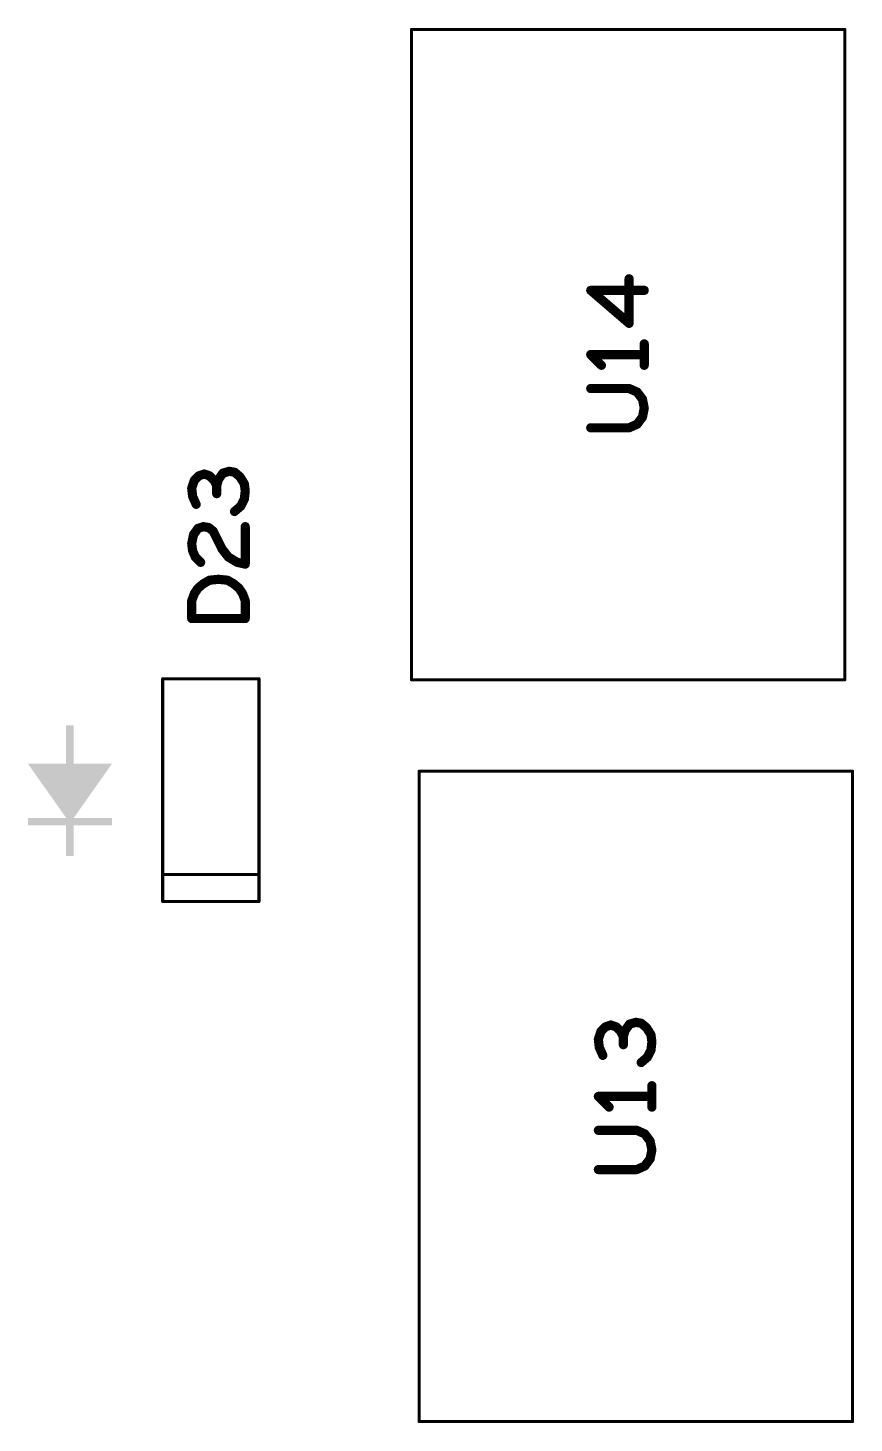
# Model space of a CAD drawing. Extents: x -1.14 to 4.53, y -2.04 to 6.
# Drawn here: x 1.795 to 2.335, y 3.824 to 4.736 of the extents above; entities that cross this region are included whole.
import ezdxf

# ---------------------------------------------------------------- set-up
doc = ezdxf.new("R2010")
doc.units = 0
doc.layers.get('0').update_dxf_attribs({"linetype": 'CONTINUOUS'})
doc.layers.add('ASSE', color=1, linetype='CONTINUOUS')

# ---------------------------------------------------------------- blocks, each defined once
blk = doc.blocks.new('ROUND_64')
at = {"const_width": 0.000984}
blk.add_lwpolyline([(-0.00049, 0, 1), (0.00049, 0, 1)], format="xyb", close=True, dxfattribs=at)
blk = doc.blocks.new('ROUND_1')
at = {"const_width": 0.003}
blk.add_lwpolyline([(-0.0015, 0, 1), (0.0015, 0, 1)], format="xyb", close=True, dxfattribs=at)

msp = doc.modelspace()

# ---------------------------------------------------------------- linework, layer by layer
at = {"layer": 'ASSE'}
for points, const_width in [([(2.32923, 4.73535), (2.04577, 4.73535)], 0.00197), ([(2.04577, 4.73535), (2.04577, 4.31015)], 0.00197), ([(2.32923, 4.31015), (2.32923, 4.73535)], 0.00197), ([(2.18808, 4.54317), (2.18808, 4.57233)], 0.006), ([(2.198, 4.56475), (2.163, 4.56475)], 0.006), ([(2.163, 4.56475), (2.18808, 4.54317)], 0.006), ([(2.198, 4.52275), (2.163, 4.52275)], 0.006), ([(2.163, 4.52275), (2.17, 4.51575)], 0.006), ([(2.198, 4.51575), (2.198, 4.52975)], 0.006), ([(2.18808, 4.50058), (2.163, 4.50058)], 0.006), ([(2.19333, 4.49825), (2.18808, 4.50058)], 0.006), ([(2.19683, 4.49358), (2.19333, 4.49825)], 0.006), ([(2.198, 4.48775), (2.19683, 4.49358)], 0.006), ([(2.19683, 4.48191), (2.198, 4.48775)], 0.006), ([(2.18808, 4.47491), (2.19333, 4.47725)], 0.006), ([(2.19333, 4.47725), (2.19683, 4.48191)], 0.006), ([(2.163, 4.47491), (2.18808, 4.47491)], 0.006), ([(1.90385, 4.44058), (1.9021, 4.43533)], 0.006), ([(1.90676, 4.4435), (1.90385, 4.44058)], 0.006), ([(1.91026, 4.44467), (1.90676, 4.4435)], 0.006), ([(1.91376, 4.4435), (1.91026, 4.44467)], 0.006), ([(1.91668, 4.44058), (1.91376, 4.4435)], 0.006), ([(1.91843, 4.43708), (1.91668, 4.44058)], 0.006), ([(1.9196, 4.44117), (1.91843, 4.43708)], 0.006), ([(1.92251, 4.44525), (1.9196, 4.44117)], 0.006), ([(1.9266, 4.44642), (1.92251, 4.44525)], 0.006), ([(1.9301, 4.44583), (1.9266, 4.44642)], 0.006), ([(1.9336, 4.44292), (1.9301, 4.44583)], 0.006), ([(1.93651, 4.43825), (1.9336, 4.44292)], 0.006), ([(1.9021, 4.43533), (1.90268, 4.43008)], 0.006), ([(1.91843, 4.43708), (1.91843, 4.43183)], 0.006), ([(1.9371, 4.43358), (1.93651, 4.43825)], 0.006), ([(1.93651, 4.42833), (1.9371, 4.43358)], 0.006), ([(1.90268, 4.43008), (1.90501, 4.42483)], 0.006), ([(1.9301, 4.42017), (1.93418, 4.42367)], 0.006), ([(1.93418, 4.42367), (1.93651, 4.42833)], 0.006), ([(1.9021, 4.39917), (1.90326, 4.405)], 0.006), ([(1.90326, 4.405), (1.90618, 4.40908)], 0.006), ([(1.90618, 4.40908), (1.90968, 4.41025)], 0.006), ([(1.90968, 4.41025), (1.91318, 4.40967)], 0.006), ([(1.91318, 4.40967), (1.9161, 4.40733)], 0.006), ([(1.9161, 4.40733), (1.92193, 4.39567)], 0.006), ([(1.9371, 4.38575), (1.9371, 4.41025)], 0.006), ([(1.90268, 4.3945), (1.9021, 4.39917)], 0.006), ([(1.90443, 4.39042), (1.90268, 4.3945)], 0.006), ([(1.92193, 4.39567), (1.92601, 4.39042)], 0.006), ([(1.90793, 4.38692), (1.90443, 4.39042)], 0.006), ([(1.92601, 4.39042), (1.93185, 4.38692)], 0.006), ([(1.93185, 4.38692), (1.9371, 4.38575)], 0.006), ([(1.91376, 4.37525), (1.9196, 4.37583)], 0.006), ([(1.9196, 4.37583), (1.92543, 4.37525)], 0.006), ([(1.9021, 4.36183), (1.90385, 4.3665)], 0.006), ([(1.90385, 4.3665), (1.90618, 4.37)], 0.006), ([(1.90618, 4.37), (1.90968, 4.37292)], 0.006), ([(1.90968, 4.37292), (1.91376, 4.37525)], 0.006), ([(1.92543, 4.37525), (1.92951, 4.37292)], 0.006), ([(1.92951, 4.37292), (1.93301, 4.37)], 0.006), ([(1.93301, 4.37), (1.93535, 4.3665)], 0.006), ([(1.93535, 4.3665), (1.9371, 4.36183)], 0.006), ([(1.9021, 4.35017), (1.9021, 4.36183)], 0.006), ([(1.9371, 4.36183), (1.9371, 4.35017)], 0.006), ([(1.9371, 4.35017), (1.9021, 4.35017)], 0.006), ([(1.8831, 4.16517), (1.8831, 4.31083)], 0.00197), ([(1.8831, 4.31083), (1.94609, 4.31083)], 0.00197), ([(1.94609, 4.31083), (1.94609, 4.16517)], 0.00197), ([(2.04577, 4.31015), (2.32923, 4.31015)], 0.00197), ([(2.33423, 4.25035), (2.05077, 4.25035)], 0.00197), ([(2.05077, 4.25035), (2.05077, 3.82515)], 0.00197), ([(2.33423, 3.82515), (2.33423, 4.25035)], 0.00197), ([(1.8831, 4.18288), (1.94609, 4.18288)], 0.00197), ([(1.94609, 4.16517), (1.8831, 4.16517)], 0.00197), ([(2.17617, 4.08442), (2.17266, 4.08325)], 0.006), ([(2.17967, 4.08325), (2.17617, 4.08442)], 0.006), ([(2.18842, 4.085), (2.1855, 4.08092)], 0.006), ([(2.1925, 4.08617), (2.18842, 4.085)], 0.006), ([(2.196, 4.08558), (2.1925, 4.08617)], 0.006), ([(2.1995, 4.08267), (2.196, 4.08558)], 0.006), ([(2.16975, 4.08033), (2.168, 4.07508)], 0.006), ([(2.168, 4.07508), (2.16858, 4.06983)], 0.006), ([(2.17266, 4.08325), (2.16975, 4.08033)], 0.006), ([(2.18258, 4.08033), (2.17967, 4.08325)], 0.006), ([(2.18433, 4.07683), (2.18258, 4.08033)], 0.006), ([(2.1855, 4.08092), (2.18433, 4.07683)], 0.006), ([(2.18433, 4.07683), (2.18433, 4.07158)], 0.006), ([(2.20241, 4.078), (2.1995, 4.08267)], 0.006), ([(2.203, 4.07333), (2.20241, 4.078)], 0.006), ([(2.16858, 4.06983), (2.17092, 4.06458)], 0.006), ([(2.20008, 4.06341), (2.20241, 4.06808)], 0.006), ([(2.20241, 4.06808), (2.203, 4.07333)], 0.006), ([(2.196, 4.05992), (2.20008, 4.06341)], 0.006), ([(2.203, 4.03075), (2.203, 4.04475)], 0.006), ([(2.203, 4.03775), (2.168, 4.03775)], 0.006), ([(2.168, 4.03775), (2.175, 4.03075)], 0.006), ([(2.19308, 4.01558), (2.168, 4.01558)], 0.006), ([(2.19833, 4.01325), (2.19308, 4.01558)], 0.006), ([(2.20183, 4.00858), (2.19833, 4.01325)], 0.006), ([(2.203, 4.00275), (2.20183, 4.00858)], 0.006), ([(2.20183, 3.99691), (2.203, 4.00275)], 0.006), ([(2.19833, 3.99225), (2.20183, 3.99691)], 0.006), ([(2.168, 3.98991), (2.19308, 3.98991)], 0.006), ([(2.19308, 3.98991), (2.19833, 3.99225)], 0.006), ([(2.05077, 3.82515), (2.33423, 3.82515)], 0.00197)]:
    msp.add_lwpolyline(points, dxfattribs=dict(at, const_width=const_width))
for points in [[(1.81998, 4.25531), (1.81998, 4.28031), (1.82498, 4.25531), (1.82498, 4.28031)], [(1.81998, 4.21987), (1.79498, 4.25531), (1.82498, 4.21987), (1.84998, 4.25531)], [(1.79498, 4.21487), (1.79498, 4.21987), (1.84998, 4.21487), (1.84998, 4.21987)], [(1.81998, 4.19487), (1.81998, 4.21487), (1.82498, 4.19487), (1.82498, 4.21487)]]:
    msp.add_solid(points, dxfattribs=at)

# ---------------------------------------------------------------- block references
for name, p in [('ROUND_64', (2.04577, 4.73535)), ('ROUND_64', (2.04577, 4.73535)), ('ROUND_64', (2.32923, 4.73535)), ('ROUND_64', (2.32923, 4.73535)), ('ROUND_1', (2.18808, 4.57233)), ('ROUND_1', (2.163, 4.56475)), ('ROUND_1', (2.163, 4.56475)), ('ROUND_1', (2.198, 4.56475)), ('ROUND_1', (2.18808, 4.54317)), ('ROUND_1', (2.18808, 4.54317)), ('ROUND_1', (2.163, 4.52275)), ('ROUND_1', (2.163, 4.52275)), ('ROUND_1', (2.198, 4.52975)), ('ROUND_1', (2.198, 4.52275)), ('ROUND_1', (2.17, 4.51575)), ('ROUND_1', (2.198, 4.51575)), ('ROUND_1', (2.163, 4.50058)), ('ROUND_1', (2.18808, 4.50058)), ('ROUND_1', (2.18808, 4.50058)), ('ROUND_1', (2.19333, 4.49825)), ('ROUND_1', (2.19333, 4.49825)), ('ROUND_1', (2.19683, 4.49358)), ('ROUND_1', (2.19683, 4.49358)), ('ROUND_1', (2.198, 4.48775)), ('ROUND_1', (2.198, 4.48775)), ('ROUND_1', (2.19333, 4.47725)), ('ROUND_1', (2.19333, 4.47725)), ('ROUND_1', (2.19683, 4.48191)), ('ROUND_1', (2.19683, 4.48191)), ('ROUND_1', (2.163, 4.47491)), ('ROUND_1', (2.18808, 4.47491)), ('ROUND_1', (2.18808, 4.47491)), ('ROUND_1', (1.90385, 4.44058)), ('ROUND_1', (1.90385, 4.44058)), ('ROUND_1', (1.90676, 4.4435)), ('ROUND_1', (1.90676, 4.4435)), ('ROUND_1', (1.91026, 4.44467)), ('ROUND_1', (1.91026, 4.44467)), ('ROUND_1', (1.91376, 4.4435)), ('ROUND_1', (1.91376, 4.4435)), ('ROUND_1', (1.91668, 4.44058)), ('ROUND_1', (1.91668, 4.44058)), ('ROUND_1', (1.9196, 4.44117)), ('ROUND_1', (1.9196, 4.44117)), ('ROUND_1', (1.92251, 4.44525)), ('ROUND_1', (1.92251, 4.44525)), ('ROUND_1', (1.9266, 4.44642)), ('ROUND_1', (1.9266, 4.44642)), ('ROUND_1', (1.9301, 4.44583)), ('ROUND_1', (1.9301, 4.44583)), ('ROUND_1', (1.9336, 4.44292)), ('ROUND_1', (1.9336, 4.44292)), ('ROUND_1', (1.9021, 4.43533)), ('ROUND_1', (1.9021, 4.43533)), ('ROUND_1', (1.91843, 4.43708)), ('ROUND_1', (1.91843, 4.43708)), ('ROUND_1', (1.91843, 4.43708)), ('ROUND_1', (1.91843, 4.43183)), ('ROUND_1', (1.93651, 4.43825)), ('ROUND_1', (1.93651, 4.43825)), ('ROUND_1', (1.9371, 4.43358)), ('ROUND_1', (1.9371, 4.43358)), ('ROUND_1', (1.90268, 4.43008)), ('ROUND_1', (1.90268, 4.43008)), ('ROUND_1', (1.90501, 4.42483)), ('ROUND_1', (1.93418, 4.42367)), ('ROUND_1', (1.93418, 4.42367)), ('ROUND_1', (1.93651, 4.42833)), ('ROUND_1', (1.93651, 4.42833)), ('ROUND_1', (1.9301, 4.42017)), ('ROUND_1', (1.90326, 4.405)), ('ROUND_1', (1.90326, 4.405)), ('ROUND_1', (1.90618, 4.40908)), ('ROUND_1', (1.90618, 4.40908)), ('ROUND_1', (1.90968, 4.41025)), ('ROUND_1', (1.90968, 4.41025)), ('ROUND_1', (1.91318, 4.40967)), ('ROUND_1', (1.91318, 4.40967)), ('ROUND_1', (1.9161, 4.40733)), ('ROUND_1', (1.9161, 4.40733)), ('ROUND_1', (1.9371, 4.41025)), ('ROUND_1', (1.9021, 4.39917)), ('ROUND_1', (1.9021, 4.39917)), ('ROUND_1', (1.90268, 4.3945)), ('ROUND_1', (1.90268, 4.3945)), ('ROUND_1', (1.92193, 4.39567)), ('ROUND_1', (1.92193, 4.39567)), ('ROUND_1', (1.90443, 4.39042)), ('ROUND_1', (1.90443, 4.39042)), ('ROUND_1', (1.90793, 4.38692)), ('ROUND_1', (1.92601, 4.39042)), ('ROUND_1', (1.92601, 4.39042)), ('ROUND_1', (1.93185, 4.38692)), ('ROUND_1', (1.93185, 4.38692)), ('ROUND_1', (1.9371, 4.38575)), ('ROUND_1', (1.9371, 4.38575)), ('ROUND_1', (1.9196, 4.37583)), ('ROUND_1', (1.9196, 4.37583)), ('ROUND_1', (1.90385, 4.3665)), ('ROUND_1', (1.90385, 4.3665)), ('ROUND_1', (1.90618, 4.37)), ('ROUND_1', (1.90618, 4.37)), ('ROUND_1', (1.90968, 4.37292)), ('ROUND_1', (1.90968, 4.37292)), ('ROUND_1', (1.91376, 4.37525)), ('ROUND_1', (1.91376, 4.37525)), ('ROUND_1', (1.92543, 4.37525)), ('ROUND_1', (1.92543, 4.37525)), ('ROUND_1', (1.92951, 4.37292)), ('ROUND_1', (1.92951, 4.37292)), ('ROUND_1', (1.93301, 4.37)), ('ROUND_1', (1.93301, 4.37)), ('ROUND_1', (1.93535, 4.3665)), ('ROUND_1', (1.93535, 4.3665)), ('ROUND_1', (1.9021, 4.36183)), ('ROUND_1', (1.9021, 4.36183)), ('ROUND_1', (1.9371, 4.36183)), ('ROUND_1', (1.9371, 4.36183)), ('ROUND_1', (1.9021, 4.35017)), ('ROUND_1', (1.9021, 4.35017)), ('ROUND_1', (1.9371, 4.35017)), ('ROUND_1', (1.9371, 4.35017)), ('ROUND_64', (1.8831, 4.31083)), ('ROUND_64', (1.8831, 4.31083)), ('ROUND_64', (1.94609, 4.31083)), ('ROUND_64', (1.94609, 4.31083)), ('ROUND_64', (2.04577, 4.31015)), ('ROUND_64', (2.04577, 4.31015)), ('ROUND_64', (2.32923, 4.31015)), ('ROUND_64', (2.32923, 4.31015)), ('ROUND_64', (2.05077, 4.25035)), ('ROUND_64', (2.05077, 4.25035)), ('ROUND_64', (2.33423, 4.25035)), ('ROUND_64', (2.33423, 4.25035)), ('ROUND_64', (1.8831, 4.18288)), ('ROUND_64', (1.94609, 4.18288)), ('ROUND_64', (1.8831, 4.16517)), ('ROUND_64', (1.8831, 4.16517)), ('ROUND_64', (1.94609, 4.16517)), ('ROUND_64', (1.94609, 4.16517)), ('ROUND_1', (2.17617, 4.08442)), ('ROUND_1', (2.17617, 4.08442)), ('ROUND_1', (2.18842, 4.085)), ('ROUND_1', (2.18842, 4.085)), ('ROUND_1', (2.1925, 4.08617)), ('ROUND_1', (2.1925, 4.08617)), ('ROUND_1', (2.196, 4.08558)), ('ROUND_1', (2.196, 4.08558)), ('ROUND_1', (2.168, 4.07508)), ('ROUND_1', (2.168, 4.07508)), ('ROUND_1', (2.16975, 4.08033)), ('ROUND_1', (2.16975, 4.08033)), ('ROUND_1', (2.17266, 4.08325)), ('ROUND_1', (2.17266, 4.08325)), ('ROUND_1', (2.17967, 4.08325)), ('ROUND_1', (2.17967, 4.08325)), ('ROUND_1', (2.18258, 4.08033)), ('ROUND_1', (2.18258, 4.08033)), ('ROUND_1', (2.18433, 4.07683)), ('ROUND_1', (2.18433, 4.07683)), ('ROUND_1', (2.18433, 4.07683)), ('ROUND_1', (2.1855, 4.08092)), ('ROUND_1', (2.1855, 4.08092)), ('ROUND_1', (2.1995, 4.08267)), ('ROUND_1', (2.1995, 4.08267)), ('ROUND_1', (2.20241, 4.078)), ('ROUND_1', (2.20241, 4.078)), ('ROUND_1', (2.16858, 4.06983)), ('ROUND_1', (2.16858, 4.06983)), ('ROUND_1', (2.18433, 4.07158)), ('ROUND_1', (2.20241, 4.06808)), ('ROUND_1', (2.20241, 4.06808)), ('ROUND_1', (2.203, 4.07333)), ('ROUND_1', (2.203, 4.07333)), ('ROUND_1', (2.17092, 4.06458)), ('ROUND_1', (2.196, 4.05992)), ('ROUND_1', (2.20008, 4.06341)), ('ROUND_1', (2.20008, 4.06341)), ('ROUND_1', (2.203, 4.04475)), ('ROUND_1', (2.168, 4.03775)), ('ROUND_1', (2.168, 4.03775)), ('ROUND_1', (2.175, 4.03075)), ('ROUND_1', (2.203, 4.03775)), ('ROUND_1', (2.203, 4.03075)), ('ROUND_1', (2.168, 4.01558)), ('ROUND_1', (2.19308, 4.01558)), ('ROUND_1', (2.19308, 4.01558)), ('ROUND_1', (2.19833, 4.01325)), ('ROUND_1', (2.19833, 4.01325)), ('ROUND_1', (2.20183, 4.00858)), ('ROUND_1', (2.20183, 4.00858)), ('ROUND_1', (2.203, 4.00275)), ('ROUND_1', (2.203, 4.00275)), ('ROUND_1', (2.20183, 3.99691)), ('ROUND_1', (2.20183, 3.99691)), ('ROUND_1', (2.168, 3.98991)), ('ROUND_1', (2.19308, 3.98991)), ('ROUND_1', (2.19308, 3.98991)), ('ROUND_1', (2.19833, 3.99225)), ('ROUND_1', (2.19833, 3.99225)), ('ROUND_64', (2.05077, 3.82515)), ('ROUND_64', (2.05077, 3.82515)), ('ROUND_64', (2.33423, 3.82515)), ('ROUND_64', (2.33423, 3.82515))]:
    msp.add_blockref(name, p, dxfattribs=at)

doc.saveas('drawing.dxf')
